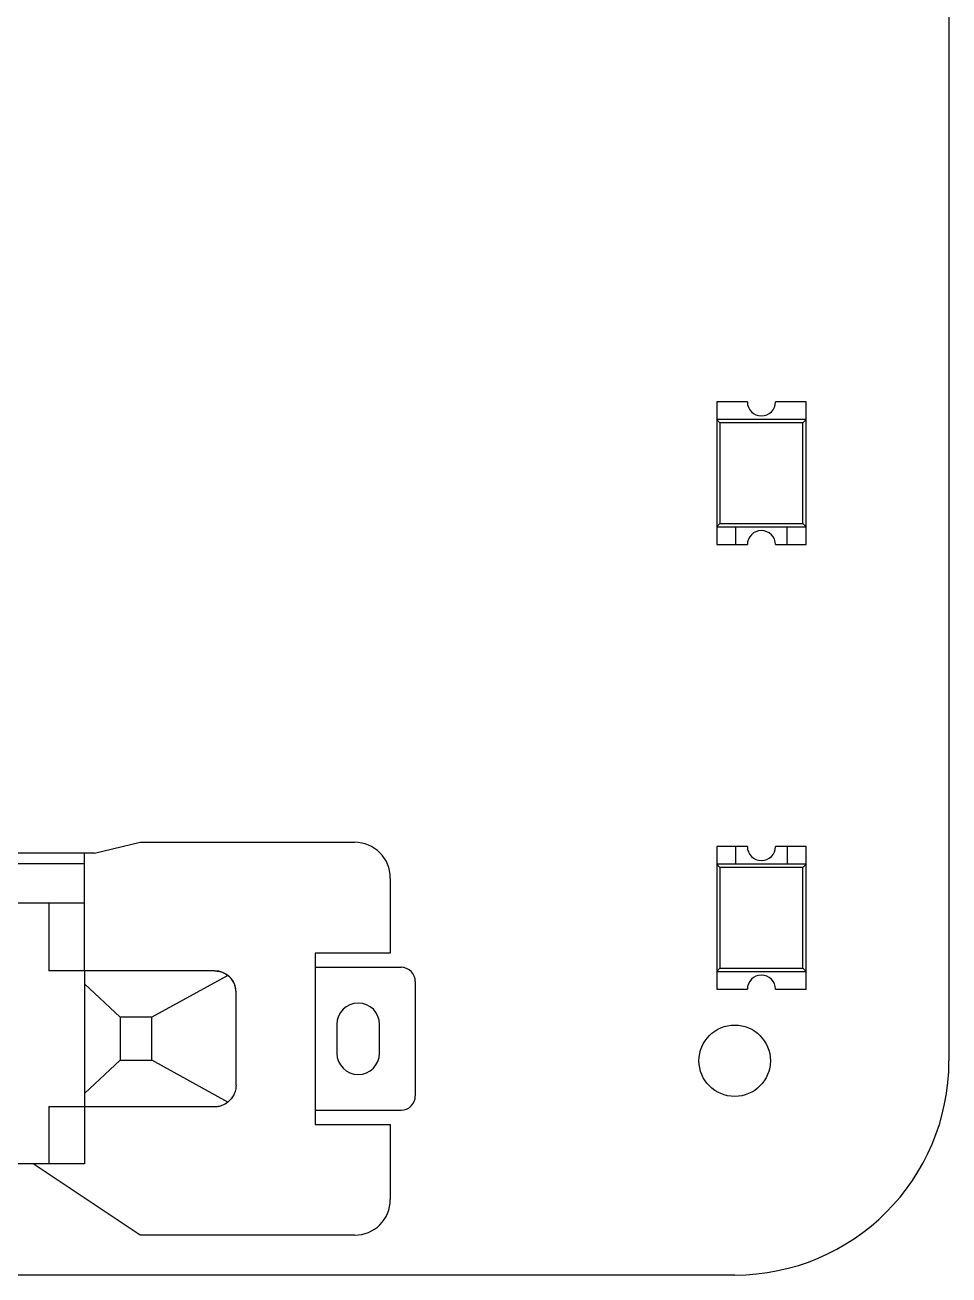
# Model space of a CAD drawing. Header units: millimetres. Extents: x -98.2 to -8.2, y 5.1 to 75.1.
# Drawn here: x -21.1 to -8.17, y 5.12 to 22.62 of the extents above; entities that cross this region are included whole.
import ezdxf

# ---------------------------------------------------------------- set-up
doc = ezdxf.new("R2010")
doc.units = ezdxf.units.MM

msp = doc.modelspace()

# ---------------------------------------------------------------- linework, layer by layer
at = {"color": 7, "linetype": 'Continuous', "lineweight": 25}
for p, q in [((-8.169, 72.123), (-8.169, 8.123)), ((-10.992, 17.347), (-11.421, 17.347)), ((-11.421, 17.347), (-11.421, 16.847)), ((-10.995, 17.348), (-11.42, 17.348)), ((-11.42, 17.348), (-11.42, 17.347)), ((-10.169, 17.347), (-10.598, 17.347)), ((-10.17, 17.348), (-10.595, 17.348)), ((-10.17, 17.347), (-10.17, 17.348)), ((-10.169, 16.847), (-10.169, 17.347)), ((-11.376, 17.055), (-11.42, 17.098)), ((-10.17, 17.098), (-11.42, 17.098)), ((-11.42, 17.098), (-11.42, 15.598)), ((-11.376, 17.055), (-11.376, 15.642)), ((-10.214, 17.055), (-11.376, 17.055)), ((-10.214, 17.055), (-10.17, 17.098)), ((-10.214, 15.642), (-10.214, 17.055)), ((-10.17, 15.598), (-10.17, 17.098)), ((-11.421, 16.847), (-11.42, 16.847)), ((-11.42, 16.847), (-11.42, 16.076)), ((-10.17, 16.847), (-10.169, 16.847)), ((-11.421, 16.076), (-11.421, 15.349)), ((-11.421, 16.076), (-11.42, 16.076)), ((-10.169, 16.076), (-10.17, 16.076)), ((-10.169, 15.349), (-10.169, 16.076)), ((-11.376, 15.642), (-11.42, 15.598)), ((-11.42, 15.598), (-10.17, 15.598)), ((-11.376, 15.642), (-10.214, 15.642)), ((-11.155, 15.349), (-11.155, 15.598)), ((-10.434, 15.349), (-10.434, 15.598)), ((-10.214, 15.642), (-10.17, 15.598)), ((-11.421, 15.349), (-10.992, 15.349)), ((-11.42, 15.349), (-11.42, 15.348)), ((-11.42, 15.348), (-10.995, 15.348)), ((-10.598, 15.349), (-10.169, 15.349)), ((-10.595, 15.348), (-10.17, 15.348)), ((-10.17, 15.348), (-10.17, 15.349)), ((-20.132, 11.031), (-56.597, 11.031)), ((-20.27, 10.881), (-20.27, 11.031)), ((-20.132, 11.031), (-19.49, 11.181)), ((-19.49, 11.181), (-16.49, 11.181)), ((-10.992, 11.122), (-11.421, 11.122)), ((-11.421, 11.122), (-11.421, 10.396)), ((-11.42, 11.123), (-11.42, 11.122)), ((-10.995, 11.123), (-11.42, 11.123)), ((-11.156, 11.122), (-11.156, 10.873)), ((-10.169, 11.122), (-10.598, 11.122)), ((-10.17, 11.123), (-10.595, 11.123)), ((-10.434, 11.122), (-10.434, 10.873)), ((-10.17, 11.122), (-10.17, 11.123)), ((-10.169, 10.396), (-10.169, 11.122)), ((-20.27, 10.881), (-56.46, 10.881)), ((-20.27, 10.331), (-20.27, 10.881)), ((-11.376, 10.829), (-11.42, 10.873)), ((-10.17, 10.873), (-11.42, 10.873)), ((-11.42, 10.873), (-11.42, 9.373)), ((-10.214, 10.829), (-10.17, 10.873)), ((-10.17, 9.373), (-10.17, 10.873)), ((-15.99, 10.681), (-15.99, 9.631)), ((-10.214, 10.829), (-11.376, 10.829)), ((-11.376, 10.829), (-11.376, 9.417)), ((-10.214, 9.417), (-10.214, 10.829)), ((-20.27, 10.331), (-21.515, 10.331)), ((-20.77, 10.331), (-20.77, 9.381)), ((-20.27, 9.381), (-20.27, 10.331)), ((-11.421, 10.396), (-11.42, 10.396)), ((-10.169, 10.396), (-10.17, 10.396)), ((-15.99, 9.631), (-17.04, 9.631)), ((-17.04, 9.631), (-17.04, 7.231)), ((-11.421, 9.624), (-11.421, 9.124)), ((-11.42, 9.624), (-11.421, 9.624)), ((-10.169, 9.624), (-10.17, 9.624)), ((-10.169, 9.124), (-10.169, 9.624)), ((-18.45, 9.381), (-20.77, 9.381)), ((-20.27, 9.381), (-20.27, 6.681)), ((-18.265, 9.318), (-19.33, 8.731)), ((-17.04, 9.431), (-15.84, 9.431)), ((-11.376, 9.417), (-11.42, 9.373)), ((-11.42, 9.373), (-10.17, 9.373)), ((-11.376, 9.417), (-10.214, 9.417)), ((-10.214, 9.417), (-10.17, 9.373)), ((-19.77, 8.731), (-20.27, 9.2)), ((-15.64, 9.231), (-15.64, 7.631)), ((-11.421, 9.124), (-10.992, 9.124)), ((-11.42, 9.124), (-11.42, 9.123)), ((-11.42, 9.123), (-10.995, 9.123)), ((-10.598, 9.124), (-10.169, 9.124)), ((-10.595, 9.123), (-10.17, 9.123)), ((-10.17, 9.123), (-10.17, 9.124)), ((-18.15, 7.781), (-18.15, 9.081)), ((-19.33, 8.731), (-19.77, 8.731)), ((-19.77, 8.731), (-19.77, 8.131)), ((-19.33, 8.131), (-19.33, 8.731)), ((-16.74, 8.631), (-16.74, 8.231)), ((-16.14, 8.231), (-16.14, 8.631)), ((-20.27, 7.662), (-19.77, 8.131)), ((-19.77, 8.131), (-19.33, 8.131)), ((-18.265, 7.545), (-19.33, 8.131)), ((-20.77, 7.481), (-18.45, 7.481)), ((-20.77, 7.481), (-20.77, 6.681)), ((-17.04, 7.431), (-15.84, 7.431)), ((-17.04, 7.231), (-15.99, 7.231)), ((-15.99, 7.231), (-15.99, 6.181)), ((-20.27, 6.681), (-40.665, 6.681)), ((-19.49, 5.681), (-20.99, 6.681)), ((-16.49, 5.681), (-19.49, 5.681)), ((-11.169, 5.123), (-95.169, 5.123))]:
    msp.add_line(p, q, dxfattribs=at)
msp.add_circle((-11.169, 8.123), 0.5, dxfattribs=at)
for centre, radius, start, end in [((-10.795, 17.348), 0.197, 180.2908, 359.7092), ((-10.795, 15.348), 0.197, 0.2908, 179.7092), ((-16.49, 10.681), 0.5, 0, 90), ((-16.49, 10.681), 0.5, 0, 90), ((-10.795, 11.123), 0.197, 180.2908, 359.7092), ((-18.45, 9.081), 0.3, 0, 90), ((-15.84, 9.231), 0.2, 0, 90), ((-15.84, 9.231), 0.2, 0, 90), ((-10.795, 9.123), 0.197, 0.2908, 179.7092), ((-16.44, 8.631), 0.3, 0, 180), ((-16.44, 8.231), 0.3, 180, 0), ((-16.44, 8.231), 0.3, 180, 0), ((-11.169, 8.123), 3, 270, 0), ((-15.84, 7.631), 0.2, 270, 0), ((-16.49, 6.181), 0.5, 270, 0)]:
    msp.add_arc(centre, radius, start, end, dxfattribs=at)
for points, knots in [([(-18.45, 9.381), (-18.433, 9.38), (-18.399, 9.379), (-18.35, 9.366), (-18.303, 9.345), (-18.278, 9.327), (-18.265, 9.318)], [0, 0, 0, 0, 0.2057023, 0.4328607, 0.6947083, 1, 1, 1, 1]), ([(-18.15, 9.081), (-18.151, 9.106), (-18.155, 9.155), (-18.181, 9.221), (-18.218, 9.277), (-18.249, 9.304), (-18.265, 9.318)], [0, 0, 0, 0, 0.2396865, 0.4925543, 0.7365503, 1, 1, 1, 1]), ([(-18.15, 7.781), (-18.151, 7.758), (-18.155, 7.709), (-18.18, 7.644), (-18.217, 7.587), (-18.248, 7.559), (-18.265, 7.545)], [0, 0, 0, 0, 0.233478, 0.484598, 0.724738, 1, 1, 1, 1]), ([(-18.45, 7.481), (-18.431, 7.482), (-18.392, 7.484), (-18.323, 7.505), (-18.288, 7.529), (-18.265, 7.545)], [0, 0, 0, 0, 0.233495, 0.489985, 1, 1, 1, 1])]:
    msp.add_open_spline(points, degree=3, knots=knots, dxfattribs=at)

doc.saveas('drawing.dxf')
